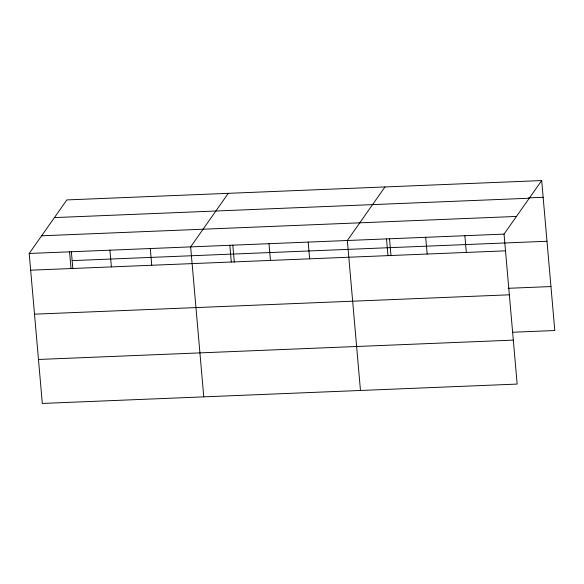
<?xml version="1.0" encoding="UTF-8"?>
<svg xmlns="http://www.w3.org/2000/svg" width="584" height="584" viewBox="0 0 584 584"><rect width="100%" height="100%" fill="white"/><g stroke="black" fill="none" stroke-linecap="round" stroke-linejoin="round"><path stroke-width="0.88" d="M541.682 180.558L504.043 234.111L517.161 384.082L42.318 403.442L29.2 253.471L66.839 199.918L541.682 180.558L554.8 330.529L512.891 332.238M228.286 193.333L190.647 246.886L203.765 396.857M384.98 186.946L347.341 240.498L360.467 390.47M528.564 197.881L543.142 197.29M54.414 217.591L529.257 198.232M41.617 235.797L516.46 216.438M29.2 253.471L504.043 234.111M72.146 260.617L546.989 241.258M30.66 270.195L505.503 250.843M508.131 288.306L550.953 286.562M34.507 314.17L509.35 294.81M38.471 359.467L513.314 340.114M464.871 235.71L466.331 252.434M425.692 237.308L427.159 254.033M389.506 238.673L391.003 255.799M386.52 238.9L387.98 255.631M308.169 242.097L309.637 258.822M268.998 243.696L270.458 260.42M232.812 245.061L234.308 262.187M229.819 245.287L231.286 262.019M150.285 248.536L151.745 265.26M109.923 250.178L111.383 266.903M71.365 251.638L72.861 268.771M69.562 251.821L71.022 268.552"/></g></svg>
